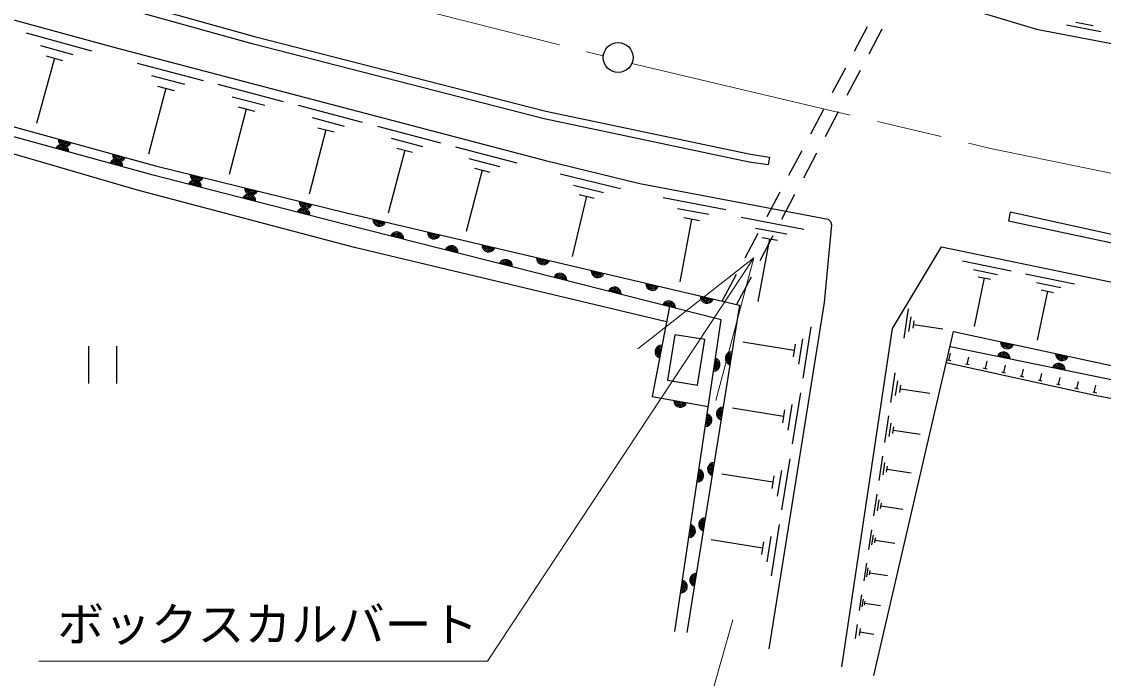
# Model space of a CAD drawing. Units: millimetres, scale not verified. Extents: x 40000 to 680000, y 20000 to 380000.
# Drawn here: x 143120 to 200985, y 244866 to 279990 of the extents above; entities that cross this region are included whole.
import ezdxf
from ezdxf.enums import TextEntityAlignment as Align

# ---------------------------------------------------------------- set-up
doc = ezdxf.new("R2010")
doc.units = ezdxf.units.MM
doc.header["$LTSCALE"] = 1000
doc.linetypes.add('CHAIN', pattern=[18.5, 12, -1.5, 3.5, -1.5])
for name, color, linetype, lineweight in [('M-BGD', 7, 'Continuous', 25), ('M-BMK', 2, 'CHAIN', 13), ('M-BMK-SRVR', 3, 'Continuous', 25), ('M-STR-HTXT', 7, 'Continuous', 13)]:
    doc.layers.add(name, color=color, linetype=linetype, lineweight=lineweight)
doc.styles.add('ＭＳ ゴシック', font='')
doc.styles.get('ＭＳ ゴシック').set_extended_font_data('MS Gothic')

msp = doc.modelspace()

# ---------------------------------------------------------------- linework, layer by layer
at = {"layer": 'M-BGD'}
for p, q in [((187672, 278407), (188374, 279733)), ((189135, 279584), (188435, 278257)), ((200854, 279446), (199011, 279798)), ((200437, 279764), (199515, 279941)), ((143369, 279387), (146859, 278431)), ((144122, 278711), (145867, 278233)), ((144875, 278036), (143919, 274546)), ((144439, 278155), (145312, 277917)), ((149299, 277776), (152828, 276849)), ((186502, 276198), (187204, 277523)), ((187969, 277372), (187269, 276046)), ((150065, 277103), (151830, 276639)), ((153622, 276640), (157109, 275724)), ((150832, 276430), (149904, 272901)), ((150390, 276546), (151273, 276314)), ((154379, 275975), (156123, 275517)), ((157909, 275514), (161344, 274611)), ((155137, 275310), (154221, 271823)), ((154701, 275425), (155573, 275196)), ((185333, 273988), (186035, 275314)), ((186803, 275161), (186103, 273834)), ((158655, 274859), (160372, 274407)), ((158971, 274317), (159830, 274091)), ((162152, 274399), (165518, 273515)), ((159401, 274204), (158498, 270769)), ((162883, 273757), (164566, 273315)), ((163193, 273226), (164035, 273005)), ((166334, 273300), (169614, 272438)), ((163614, 273115), (162730, 269750)), ((167047, 272675), (168686, 272244)), ((184163, 271779), (184865, 273104)), ((185637, 272949), (184937, 271623)), ((167759, 272049), (166897, 268770)), ((167349, 272157), (168169, 271942)), ((171934, 271847), (175148, 271064)), ((172640, 271249), (174247, 270858)), ((182994, 269569), (183695, 270895)), ((173345, 270652), (172563, 267437)), ((172944, 270749), (173747, 270554)), ((177446, 270579), (180792, 269947)), ((184471, 270738), (183771, 269411)), ((178203, 270003), (179876, 269687)), ((178961, 269427), (178329, 266081)), ((178542, 269506), (179379, 269348)), ((181617, 269526), (184963, 268894)), ((181824, 267360), (182526, 268685)), ((182374, 268950), (184048, 268634)), ((183305, 268527), (182605, 267200)), ((183132, 268374), (182500, 265027)), ((182714, 268453), (183550, 268295)), ((193451, 267197), (196046, 266660)), ((180593, 265035), (181356, 266476)), ((182139, 266315), (181368, 264853)), ((194033, 266738), (195330, 266470)), ((194614, 266280), (194077, 263684)), ((194290, 266347), (194939, 266212)), ((196819, 266500), (199436, 265958)), ((197405, 266037), (198714, 265766)), ((197665, 265642), (198319, 265507)), ((197992, 265575), (197450, 262957)), ((190324, 263061), (190560, 264631)), ((190580, 263424), (190697, 264209)), ((190805, 263591), (190864, 263983)), ((185340, 263660), (184902, 260926)), ((188712, 245021), (192969, 263411)), ((190835, 263787), (192405, 263552)), ((184437, 262402), (181704, 262839)), ((184492, 262744), (184383, 262060)), ((184889, 263031), (184670, 261664)), ((146694, 262638), (146694, 260638)), ((148194, 262638), (148194, 260638)), ((192726, 261862), (192812, 262253)), ((192823, 261840), (192628, 261883)), ((193800, 261626), (193605, 261669)), ((193702, 261647), (193788, 262038)), ((194679, 261433), (194765, 261823)), ((195656, 261218), (195742, 261609)), ((189615, 259628), (189850, 261199)), ((194777, 261411), (194581, 261454)), ((195753, 261196), (195558, 261239)), ((196730, 260982), (196535, 261025)), ((196632, 261003), (196718, 261394)), ((197609, 260789), (197695, 261179)), ((189870, 259992), (189988, 260777)), ((190096, 260159), (190155, 260551)), ((197707, 260767), (197511, 260810)), ((198683, 260552), (198488, 260595)), ((198586, 260574), (198672, 260965)), ((199562, 260359), (199648, 260750)), ((200497, 260154), (200582, 260544)), ((184776, 260136), (184339, 257401)), ((190125, 260355), (191696, 260120)), ((199660, 260338), (199465, 260381)), ((200552, 260142), (200441, 260166)), ((200637, 260125), (200552, 260142)), ((183874, 258878), (181139, 259315)), ((184325, 259507), (184106, 258140)), ((183928, 259220), (183819, 258536)), ((189293, 257477), (189507, 258907)), ((189525, 257808), (189632, 258523)), ((189731, 257960), (189784, 258317)), ((189757, 258139), (191188, 257924)), ((184212, 256612), (183775, 253877)), ((188990, 255454), (189184, 256752)), ((189200, 255754), (189298, 256403)), ((183310, 255354), (180575, 255791)), ((183761, 255983), (183542, 254615)), ((189387, 255892), (189436, 256216)), ((189411, 256054), (190710, 255860)), ((183364, 255695), (183255, 255012)), ((188704, 253550), (188880, 254725)), ((188895, 253822), (188983, 254409)), ((189064, 253947), (189108, 254240)), ((189086, 254093), (190260, 253918)), ((183648, 253087), (183211, 250352)), ((183197, 252458), (182978, 251090)), ((188436, 251760), (188595, 252818)), ((188608, 252005), (188687, 252533)), ((188760, 252117), (188800, 252381)), ((182746, 251829), (180010, 252266)), ((182800, 252171), (182691, 251487)), ((188780, 252249), (189837, 252091)), ((188184, 250076), (188326, 251024)), ((188338, 250295), (188409, 250769)), ((188474, 250396), (188510, 250633)), ((188492, 250514), (189439, 250372)), ((187947, 248492), (188073, 249337)), ((188084, 248687), (188147, 249110)), ((188205, 248777), (188237, 248988)), ((188221, 248883), (189065, 248756)), ((187723, 247002), (187835, 247750)), ((187938, 247161), (187994, 247535)), ((187966, 247348), (188713, 247236))]:
    msp.add_line(p, q, dxfattribs=at)
for points in [[(76999, 298650), (116807, 287418), (124181, 285216), (133717, 282548), (148253, 278568), (171138, 272555), (176181, 271327), (186267, 269422), (186394, 269295), (186437, 269126), (186056, 264973), (183094, 246453)], [(75833, 294588), (101036, 287029), (122231, 280472), (140563, 274949), (150288, 272278), (160502, 269760), (181514, 264818), (178710, 247310)], [(178066, 247370), (180536, 264048), (160431, 269149), (150156, 271784), (140425, 274448), (122068, 279858), (100834, 286348), (75647, 293942)], [(138036, 284091), (155569, 279204), (171164, 275197), (182113, 272896), (183117, 272741), (183052, 272325), (182038, 272482), (171068, 274787), (155460, 278797), (137922, 283686)], [(177615, 263941), (160925, 267903), (149322, 270968), (130418, 276493), (111391, 282251)], [(192282, 281120), (197410, 279595), (222880, 274727), (223981, 274431), (226990, 273881), (231652, 273161), (238560, 272188), (246611, 271173), (253731, 270327), (263986, 269312)], [(208473, 267062), (196000, 269801), (195913, 269339), (208389, 266675)], [(186989, 245478), (189701, 263575), (192327, 267940)], [(192327, 267940), (200506, 266247), (215678, 263072)], [(177771, 264749), (176845, 259940), (179848, 259401)], [(192969, 263411), (210420, 259651), (219131, 258064), (243290, 253939), (254713, 252194), (268617, 250420), (282096, 249028), (292445, 248161), (293381, 248485), (309520, 247470), (328202, 246858), (339402, 246750), (352961, 246880), (373226, 247789), (383982, 248493)], [(384019, 247908), (373250, 247299), (352960, 246310), (339416, 246153), (328186, 246297), (309520, 246912), (293364, 247826), (292435, 247583), (282070, 248459), (268624, 249904), (254646, 251724), (243210, 253405), (219018, 257420), (210292, 259009), (192783, 262605)], [(290949, 245665), (290775, 246454), (290237, 246906), (289852, 246973), (267704, 249135), (256423, 250465), (244159, 252045), (221213, 256046), (200521, 259994), (192582, 261739)]]:
    msp.add_lwpolyline(points, dxfattribs=at)
msp.add_lwpolyline([(178062, 263241), (177668, 260808), (179270, 260549), (179664, 262981)], close=True, dxfattribs=at)
for centre, radius, start, end in [((145440, 273665), 354, 173.43608, 335.84126), ((145276, 273064), 354, 353.48562, 155.8908), ((145276, 273064), 283, 355.70966, 153.66676), ((145276, 273064), 212, 359.45599, 149.92043), ((145440, 273665), 283, 175.66012, 333.61722), ((145276, 273064), 142, 7.16771, 142.2087), ((145276, 273064), 100, 17.48538, 131.89104), ((145440, 273665), 212, 179.40645, 329.8709), ((145440, 273665), 142, 187.11818, 322.15917), ((145440, 273665), 100, 197.43584, 311.8415), ((148170, 272271), 354, 353.48562, 155.8908), ((148170, 272271), 283, 355.70966, 153.66676), ((148333, 272871), 354, 173.43608, 335.84126), ((148333, 272871), 283, 175.66012, 333.61722), ((148333, 272871), 212, 179.40645, 329.8709), ((148333, 272871), 142, 187.11818, 322.15917), ((148333, 272871), 100, 197.43584, 311.8415), ((148170, 272271), 212, 359.45599, 149.92043), ((148170, 272271), 142, 7.16771, 142.2087), ((148170, 272271), 100, 17.48538, 131.89104), ((152374, 271159), 354, 354.41616, 156.82134), ((152374, 271159), 283, 356.6402, 154.5973), ((152495, 271789), 354, 174.95248, 337.35766), ((152495, 271789), 283, 177.17652, 335.13362), ((152495, 271789), 212, 180.92284, 331.38729), ((152495, 271789), 142, 188.63457, 323.67556), ((152495, 271789), 100, 198.95224, 313.3579), ((152374, 271159), 212, 0.38652, 150.85097), ((152374, 271159), 142, 8.09825, 143.13924), ((152374, 271159), 100, 18.41592, 132.82158), ((155408, 271071), 354, 174.95248, 337.35766), ((155408, 271071), 283, 177.17652, 335.13362), ((155408, 271071), 212, 180.92284, 331.38729), ((155408, 271071), 142, 188.63457, 323.67556), ((155408, 271071), 100, 198.95224, 313.3579), ((155280, 270414), 354, 354.41616, 156.82134), ((155280, 270414), 283, 356.6402, 154.5973), ((155280, 270414), 212, 0.38652, 150.85097), ((155280, 270414), 142, 8.09825, 143.13924), ((155280, 270414), 100, 18.41592, 132.82158), ((158321, 270353), 354, 174.95248, 337.35766), ((158321, 270353), 283, 177.17652, 335.13362), ((158321, 270353), 212, 180.92284, 331.38729), ((158321, 270353), 142, 188.63457, 323.67556), ((158321, 270353), 100, 198.95224, 313.3579), ((158186, 269669), 354, 354.41616, 156.82134), ((158186, 269669), 283, 356.6402, 154.5973), ((158186, 269669), 212, 0.38652, 150.85097), ((158186, 269669), 142, 8.09825, 143.13924), ((158186, 269669), 100, 18.41592, 132.82158), ((162260, 269402), 354, 175.56246, 337.96764), ((162260, 269402), 283, 177.7865, 335.7436), ((162260, 269402), 212, 181.53283, 331.99728), ((162260, 269402), 142, 189.24456, 324.28555), ((162260, 269402), 100, 199.56222, 313.96788), ((163201, 268391), 354, 354.55896, 156.96414), ((163201, 268391), 283, 356.783, 154.7401), ((163201, 268391), 212, 0.52932, 150.99377), ((163201, 268391), 142, 8.24105, 143.28204), ((165180, 268716), 354, 175.56246, 337.96764), ((165180, 268716), 283, 177.7865, 335.7436), ((165180, 268716), 212, 181.53283, 331.99728), ((165180, 268716), 142, 189.24456, 324.28555), ((165180, 268716), 100, 199.56222, 313.96788), ((163201, 268391), 100, 18.55872, 132.96438), ((166109, 267653), 354, 354.55896, 156.96414), ((166109, 267653), 283, 356.783, 154.7401), ((168100, 268029), 354, 175.56246, 337.96764), ((168100, 268029), 283, 177.7865, 335.7436), ((168100, 268029), 212, 181.53283, 331.99728), ((168100, 268029), 142, 189.24456, 324.28555), ((168100, 268029), 100, 199.56222, 313.96788), ((166109, 267653), 212, 0.52932, 150.99377), ((166109, 267653), 142, 8.24105, 143.28204), ((166109, 267653), 100, 18.55872, 132.96438), ((171021, 267342), 354, 175.56246, 337.96764), ((171021, 267342), 283, 177.7865, 335.7436), ((169016, 266915), 354, 354.55896, 156.96414), ((169016, 266915), 283, 356.783, 154.7401), ((169016, 266915), 212, 0.52932, 150.99377), ((169016, 266915), 142, 8.24105, 143.28204), ((169016, 266915), 100, 18.55872, 132.96438), ((171021, 267342), 212, 181.53283, 331.99728), ((171021, 267342), 142, 189.24456, 324.28555), ((171021, 267342), 100, 199.56222, 313.96788), ((171924, 266177), 354, 354.55896, 156.96414), ((171924, 266177), 283, 356.783, 154.7401), ((171924, 266177), 212, 0.52932, 150.99377), ((171924, 266177), 142, 8.24105, 143.28204), ((171924, 266177), 100, 18.55872, 132.96438), ((173941, 266655), 354, 175.56246, 337.96764), ((173941, 266655), 283, 177.7865, 335.7436), ((173941, 266655), 212, 181.53283, 331.99728), ((173941, 266655), 142, 189.24456, 324.28555), ((173941, 266655), 100, 199.56222, 313.96788), ((174832, 265439), 354, 354.55896, 156.96414), ((174832, 265439), 283, 356.783, 154.7401), ((174832, 265439), 212, 0.52932, 150.99377), ((176861, 265968), 354, 175.56246, 337.96764), ((176861, 265968), 283, 177.7865, 335.7436), ((176861, 265968), 212, 181.53283, 331.99728), ((176861, 265968), 142, 189.24456, 324.28555), ((176861, 265968), 100, 199.56222, 313.96788), ((174832, 265439), 142, 8.24105, 143.28204), ((174832, 265439), 100, 18.55872, 132.96438), ((177740, 264701), 354, 354.55896, 156.96414), ((179782, 265281), 354, 175.56246, 337.96764), ((179782, 265281), 283, 177.7865, 335.7436), ((179782, 265281), 212, 181.53283, 331.99728), ((179782, 265281), 142, 189.24456, 324.28555), ((179782, 265281), 100, 199.56222, 313.96788), ((177740, 264701), 283, 356.783, 154.7401), ((177740, 264701), 212, 0.52932, 150.99377), ((177740, 264701), 142, 8.24105, 143.28204), ((177740, 264701), 100, 18.55872, 132.96438), ((195841, 262848), 354, 176.63516, 339.04034), ((195841, 262848), 283, 178.8592, 336.8163), ((195841, 262848), 212, 182.60552, 333.06997), ((195841, 262848), 142, 190.31725, 325.35824), ((195841, 262848), 100, 200.63492, 315.04058), ((177361, 262335), 354, 87.89755, 250.30273), ((177361, 262335), 283, 90.12159, 248.07869), ((177361, 262335), 212, 93.86791, 244.33236), ((177361, 262335), 142, 101.57964, 236.62063), ((177361, 262335), 100, 111.89731, 226.30297), ((181114, 261980), 354, 89.69839, 252.10357), ((181114, 261980), 283, 91.92243, 249.87953), ((181114, 261980), 212, 95.66876, 246.1332), ((195649, 261961), 354, 357.19221, 159.59739), ((195649, 261961), 283, 359.41625, 157.37335), ((195649, 261961), 212, 3.16258, 153.62702), ((198773, 262216), 354, 176.63516, 339.04034), ((198773, 262216), 283, 178.8592, 336.8163), ((198773, 262216), 212, 182.60552, 333.06997), ((198773, 262216), 142, 190.31725, 325.35824), ((198773, 262216), 100, 200.63492, 315.04058), ((180126, 261652), 354, 270.37304, 72.77822), ((180126, 261652), 283, 272.59708, 70.55418), ((180126, 261652), 212, 276.3434, 66.80785), ((180126, 261652), 142, 284.05513, 59.09612), ((180126, 261652), 100, 294.37279, 48.77846), ((181114, 261980), 142, 103.38048, 238.42147), ((181114, 261980), 100, 113.69815, 228.10381), ((195649, 261961), 142, 10.87431, 145.91529), ((195649, 261961), 100, 21.19197, 135.59763), ((198588, 261357), 354, 357.19221, 159.59739), ((198588, 261357), 283, 359.41625, 157.37335), ((198588, 261357), 212, 3.16258, 153.62702), ((198588, 261357), 142, 10.87431, 145.91529), ((198588, 261357), 100, 21.19197, 135.59763), ((178356, 259724), 354, 178.62359, 341.02877), ((178356, 259724), 283, 180.84763, 338.80473), ((178356, 259724), 212, 184.59396, 335.05841), ((178356, 259724), 142, 192.30569, 327.34668), ((178356, 259724), 100, 202.62335, 317.02901), ((180640, 259018), 354, 89.69839, 252.10357), ((180640, 259018), 283, 91.92243, 249.87953), ((179687, 258684), 354, 270.37304, 72.77822), ((179687, 258684), 283, 272.59708, 70.55418), ((179687, 258684), 212, 276.3434, 66.80785), ((179687, 258684), 142, 284.05513, 59.09612), ((179687, 258684), 100, 294.37279, 48.77846), ((180640, 259018), 212, 95.66876, 246.1332), ((180640, 259018), 142, 103.38048, 238.42147), ((180640, 259018), 100, 113.69815, 228.10381), ((180166, 256055), 354, 89.69839, 252.10357), ((179247, 255717), 354, 270.37304, 72.77822), ((179247, 255717), 283, 272.59708, 70.55418), ((179247, 255717), 212, 276.3434, 66.80785), ((179247, 255717), 142, 284.05513, 59.09612), ((179247, 255717), 100, 294.37279, 48.77846), ((180166, 256055), 283, 91.92243, 249.87953), ((180166, 256055), 212, 95.66876, 246.1332), ((180166, 256055), 142, 103.38048, 238.42147), ((180166, 256055), 100, 113.69815, 228.10381), ((178808, 252749), 354, 270.37304, 72.77822), ((178808, 252749), 283, 272.59708, 70.55418), ((178808, 252749), 212, 276.3434, 66.80785), ((179691, 253093), 354, 89.69839, 252.10357), ((179691, 253093), 283, 91.92243, 249.87953), ((179691, 253093), 212, 95.66876, 246.1332), ((179691, 253093), 142, 103.38048, 238.42147), ((179691, 253093), 100, 113.69815, 228.10381), ((178808, 252749), 142, 284.05513, 59.09612), ((178808, 252749), 100, 294.37279, 48.77846), ((178368, 249781), 354, 270.37304, 72.77822), ((178368, 249781), 283, 272.59708, 70.55418), ((179217, 250131), 354, 89.69839, 252.10357), ((179217, 250131), 283, 91.92243, 249.87953), ((179217, 250131), 212, 95.66876, 246.1332), ((179217, 250131), 142, 103.38048, 238.42147), ((179217, 250131), 100, 113.69815, 228.10381), ((178368, 249781), 212, 276.3434, 66.80785), ((178368, 249781), 142, 284.05513, 59.09612), ((178368, 249781), 100, 294.37279, 48.77846)]:
    msp.add_arc(centre, radius, start, end, dxfattribs=at)
msp.add_open_spline([(192326, 284463), (193768, 285083), (194236, 285346), (195544, 285612), (196216, 285749), (196596, 285866), (197281, 285867), (198672, 285868), (199424, 285523), (200799, 285317), (203014, 284985), (204248, 284734), (206478, 284513), (208292, 284333), (209321, 284393), (211139, 284260), (212118, 284187), (212669, 284156), (213639, 284006), (216845, 283510), (218520, 282584), (221734, 282143), (224949, 281702), (226799, 282103), (230040, 281933), (231997, 281830), (233098, 281777), (235040, 281510), (237570, 281163), (238849, 280144), (241397, 279986), (242706, 279905), (243436, 280156), (244745, 280241), (246183, 280334), (246990, 280435), (248432, 280411), (249514, 280393), (250116, 280274), (251186, 280115), (253049, 279839), (254082, 279583), (255890, 279057), (256619, 278845), (257027, 278706), (257713, 278379), (258268, 278113), (258565, 277929), (259069, 277574), (260320, 276692), (260738, 275846), (261981, 274952), (262726, 274416), (263011, 274222), (263958, 273680)], degree=3, knots=[0, 0, 0, 0, 1, 1, 1, 2, 2, 2, 3, 3, 3, 4, 4, 4, 5, 5, 5, 6, 6, 6, 7, 7, 7, 8, 8, 8, 9, 9, 9, 10, 10, 10, 11, 11, 11, 12, 12, 12, 13, 13, 13, 14, 14, 14, 15, 15, 15, 16, 16, 16, 17, 17, 17, 18, 18, 18, 18], dxfattribs=at)
at = {"layer": 'M-BMK'}
for points in [[(79483, 304542), (103122, 297879), (128448, 290549), (160261, 281719), (174233, 278153)], [(175761, 277749), (195029, 273196), (209526, 270197), (219699, 268072), (231422, 265781), (243395, 263823), (253951, 262232), (266257, 260724), (272029, 260138)]]:
    msp.add_lwpolyline(points, dxfattribs=at)
at = {"layer": 'M-BMK-SRVR'}
msp.add_circle((175029, 278070), 800, dxfattribs=at)
at = {"layer": 'M-STR-HTXT'}
for p, q in [((182296, 267362), (168037, 245789)), ((182296, 267362), (176075, 262484)), ((182296, 267362), (180246, 259727)), ((181169, 248003), (174130, 223342)), ((168037, 245789), (144037, 245789))]:
    msp.add_line(p, q, dxfattribs=at)

# ---------------------------------------------------------------- texts
at = {"layer": 'M-STR-HTXT', "style": 'ＭＳ ゴシック'}
msp.add_text('ボックスカルバート', height=1833, dxfattribs=at).set_placement((145037, 246289), align=Align.BOTTOM_LEFT)

doc.saveas('drawing.dxf')
